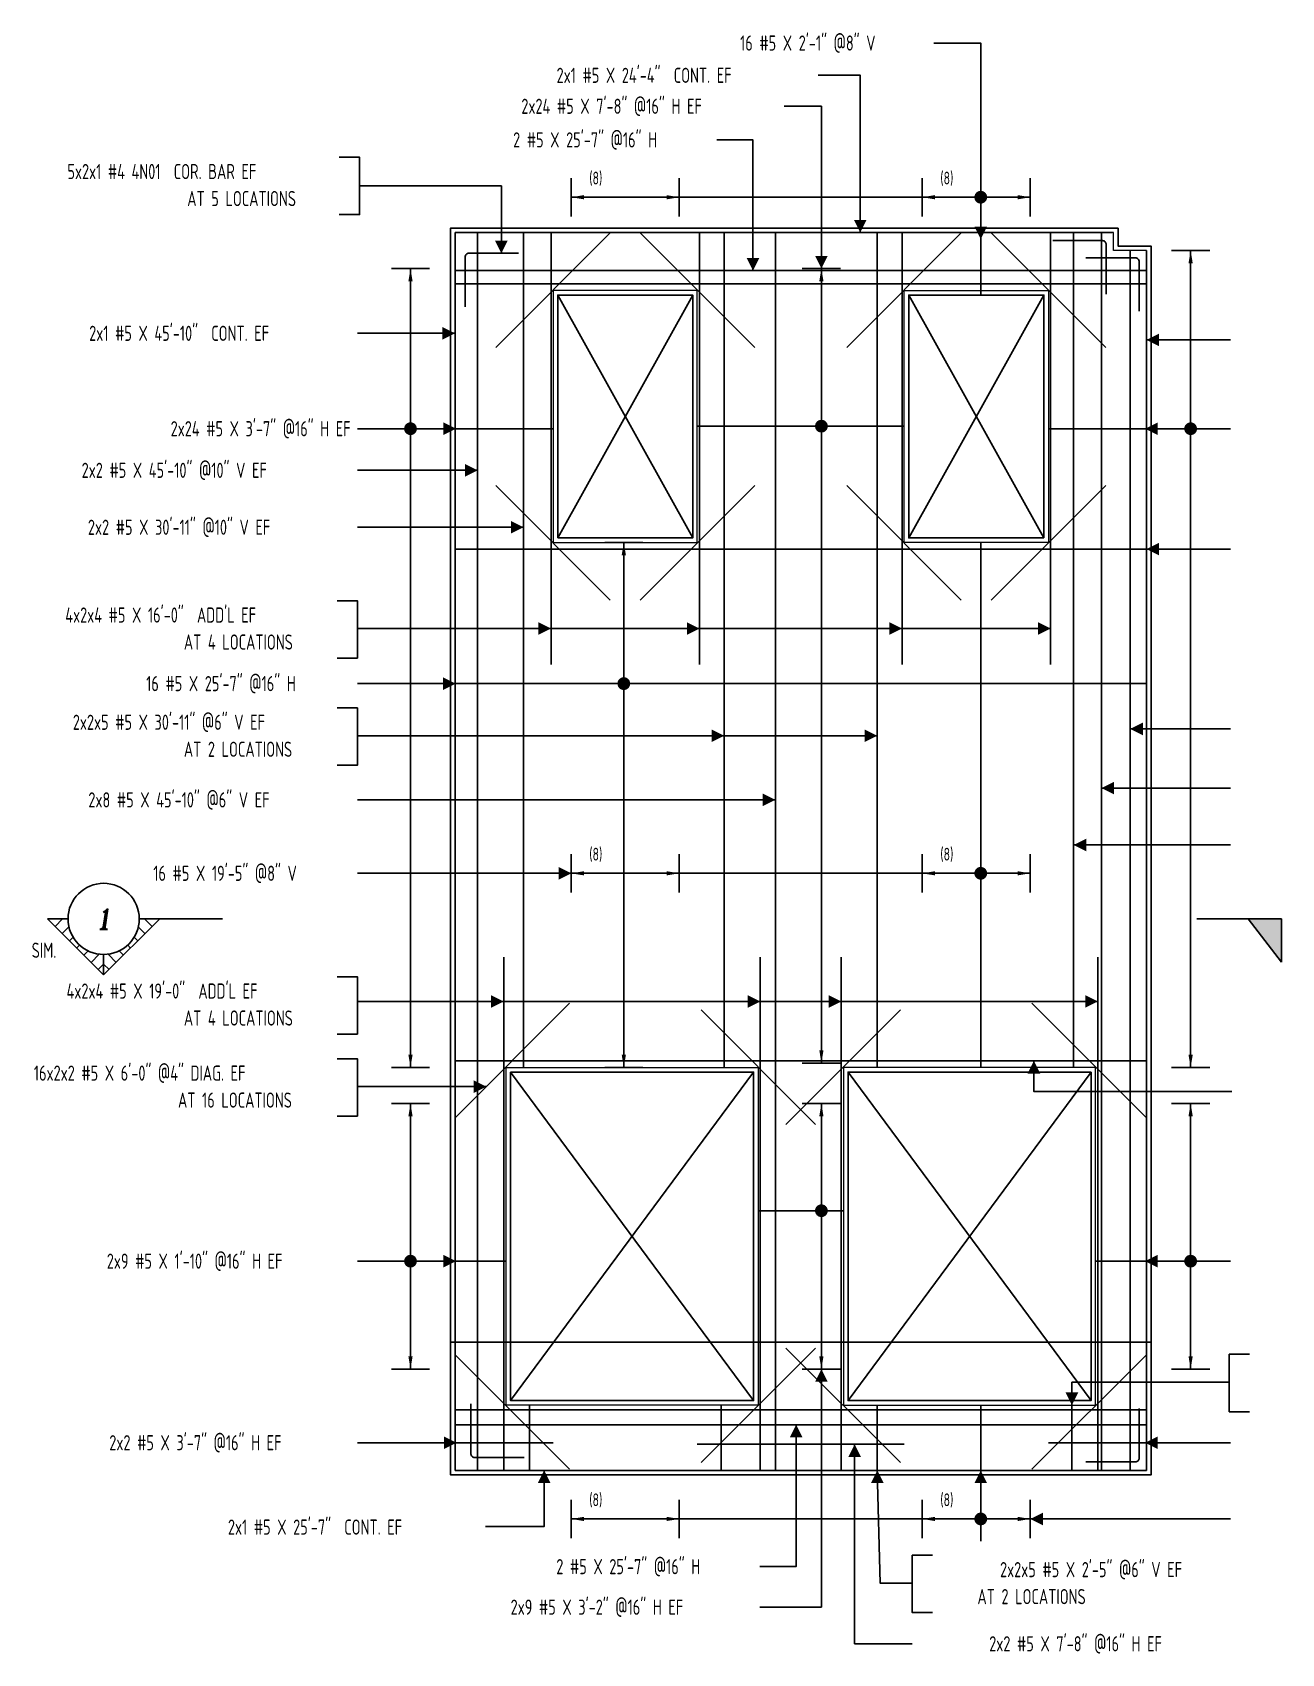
# Model space of a CAD drawing. Header units: inches. Extents: x -3675 to 38568, y -2433 to 4174.
# Drawn here: x 29365 to 29920, y 300 to 1020 of the extents above; entities that cross this region are included whole.
import ezdxf
from ezdxf.enums import TextEntityAlignment as Align

# ---------------------------------------------------------------- set-up
doc = ezdxf.new("R2010")
doc.units = ezdxf.units.IN
doc.header["$MEASUREMENT"] = 0
doc.layers.get('0').update_dxf_attribs({"linetype": 'CONTINUOUS'})
for name, color, linetype in [('0-25', 7, 'CONTINUOUS'), ('0-25TEXT', 7, 'CONTINUOUS'), ('0-35', 3, 'CONTINUOUS'), ('0-35TEXT', 3, 'CONTINUOUS'), ('3', 3, 'CONTINUOUS'), ('BAR-LBL', 2, 'CONTINUOUS'), ('Hatch', 253, 'CONTINUOUS'), ('INTERMEDIATERANGELAY', 7, 'CONTINUOUS'), ('RANGELAY', 7, 'CONTINUOUS'), ('REBARS', 4, 'CONTINUOUS')]:
    doc.layers.add(name, color=color, linetype=linetype)
doc.layers.add('COVER', color=6, linetype='CONTINUOUS', lineweight=0, plot=False)
doc.styles.add('AR', font='ARCHQUIK.shx', dxfattribs={"width": 0.8})
doc.styles.add('ROMANT', font='romant')

# ---------------------------------------------------------------- blocks, each defined once
blk = doc.blocks.new('leadrblk')
blk.add_lwpolyline([(0, 0, 0, 1, 0), (1, 0, 1, 1, 0)], format="xyseb")
blk = doc.blocks.new('SECTARO')
at = {"linetype": 'Continuous'}
blk.add_line((33.32, 16.99), (20.13, 0), dxfattribs=at)
for p, q in [((33.32, 16.99), (33.32, 0)), ((33.32, 0), (0, 0))]:
    blk.add_line(p, q)
for points in [[(33.32, 0), (33.32, 16.99), (33.32, 0), (20.13, 0)], [(33.32, 16.99), (20.13, 0), (33.32, 0), (33.32, 16.99)]]:
    blk.add_solid(points, dxfattribs=at)
blk = doc.blocks.new('*X3')
at = {"color": 0, "linetype": 'Continuous'}
for p, q in [((-1.108, 0.2784), (-1.0748, 0.3117)), ((-1.081, 0.2171), (-1.0306, 0.2675)), ((-1.0127, 0.1969), (-0.9864, 0.2233)), ((-0.9601, 0.1612), (-0.9422, 0.1791)), ((-0.9204, 0.1125), (-0.898, 0.1349)), ((-0.895, 0.0495), (-0.8538, 0.0907)), ((-0.8561, 0), (-0.8096, 0.0465)), ((-0.7677, 0), (-0.7654, 0.0023))]:
    blk.add_line(p, q, dxfattribs=at)
blk = doc.blocks.new('*X2')
at = {"color": 0, "linetype": 'Continuous'}
for p, q in [((-1.108, 0.2784), (-1.0748, 0.3117)), ((-0.9601, 0.1612), (-0.9422, 0.1791)), ((-0.8561, 0), (-0.8096, 0.0465))]:
    blk.add_line(p, q, dxfattribs=at)
blk = doc.blocks.new('SECTNU')
at = {"linetype": 'Continuous'}
blk.add_line((-24.74, 0), (-32.81, 0), dxfattribs=at)
blk.add_line((0, 0), (-24.74, 0))
at = {"layer": '3'}
for p, q in [((-68.89, 0), (-46.81, 22.07)), ((-60.81, 0), (-68.89, 0))]:
    blk.add_line(p, q, dxfattribs=at)
at = {"layer": '3', "linetype": 'Continuous'}
blk.add_line((-46.81, 14), (-46.81, 22.07), dxfattribs=at)
at = {"layer": '3'}
for points in [[(-46.81, 22.07), (-24.74, 0), (-32.81, 0, 1)], [(-32.81, 0, 0.414214), (-46.81, 14)]]:
    blk.add_lwpolyline(points, format="xyb", dxfattribs=at)
for start, end in [(90, 180), (180, 0)]:
    blk.add_arc((-46.81, 0), 14, start, end, dxfattribs=at)
at = {"linetype": 'Continuous', "xscale": -64, "yscale": 64, "zscale": 64, "rotation": 359.9999999999999}
blk.add_blockref('*X3', (-117.73, 0), dxfattribs=at)
at = {"linetype": 'Continuous', "xscale": 64, "yscale": 64, "zscale": 64}
for name in ['*X3', '*X2']:
    blk.add_blockref(name, (24.1, 0), dxfattribs=at)
at = {"linetype": 'Continuous', "style": 'ROMANT', "oblique": 9, "width": 0.9}
blk.add_attdef('NO', text='', height=8, dxfattribs=at).set_placement((-46.81, 0), align=Align.MIDDLE)
blk = doc.blocks.new('*U1625', base_point=(29552.88, 538.3))
at = {"layer": 'REBARS', "color": 0}
blk.add_lwpolyline([(29553.1, 538.08), (29604.01, 588.99)], dxfattribs=at)
blk = doc.blocks.new('*U1626', base_point=(29575.04, 381.46))
at = {"layer": 'REBARS', "color": 0}
blk.add_lwpolyline([(29574.73, 381.46), (29574.73, 609.46)], dxfattribs=at)
blk = doc.blocks.new('*U1627', base_point=(29688.41, 381.46))
at = {"layer": 'REBARS', "color": 0}
blk.add_lwpolyline([(29688.73, 381.46), (29688.73, 609.46)], dxfattribs=at)
blk = doc.blocks.new('*U1628', base_point=(29725.04, 381.46))
at = {"layer": 'REBARS', "color": 0}
blk.add_lwpolyline([(29724.73, 381.46), (29724.73, 609.46)], dxfattribs=at)
blk = doc.blocks.new('*U1629', base_point=(29838.41, 381.46))
at = {"layer": 'REBARS', "color": 0}
blk.add_lwpolyline([(29838.73, 381.46), (29838.73, 609.46)], dxfattribs=at)
blk = doc.blocks.new('*U1630', base_point=(29586.55, 381.46))
at = {"layer": 'REBARS', "color": 0}
blk.add_lwpolyline([(29586.23, 381.46), (29586.23, 410.46)], dxfattribs=at)
blk = doc.blocks.new('*U1631', base_point=(29826.91, 381.46))
at = {"layer": 'REBARS', "color": 0}
blk.add_lwpolyline([(29827.22, 381.46), (29827.22, 410.46)], dxfattribs=at)
blk = doc.blocks.new('*U1632', base_point=(29860.35, 791.12))
at = {"layer": 'REBARS', "color": 0}
blk.add_lwpolyline([(29860.35, 790.81), (29553.35, 790.8)], dxfattribs=at)
blk = doc.blocks.new('*U1633', base_point=(29860.35, 908.35))
at = {"layer": 'REBARS', "color": 0}
blk.add_lwpolyline([(29860.35, 908.66), (29553.35, 908.66)], dxfattribs=at)
blk = doc.blocks.new('*U1634', base_point=(29671.59, 410.46))
at = {"layer": 'REBARS', "color": 0}
blk.add_lwpolyline([(29671.28, 410.46), (29671.28, 381.46)], dxfattribs=at)
blk = doc.blocks.new('*U1635', base_point=(29741.03, 410.46))
at = {"layer": 'REBARS', "color": 0}
blk.add_lwpolyline([(29740.72, 410.46), (29740.72, 381.46)], dxfattribs=at)
blk = doc.blocks.new('*U1636', base_point=(29860.35, 408.64))
at = {"layer": 'REBARS', "color": 0}
blk.add_lwpolyline([(29860.35, 408.33), (29553.35, 408.33)], dxfattribs=at)
blk = doc.blocks.new('*U1637', base_point=(29860.35, 563.1))
at = {"layer": 'REBARS', "color": 0}
blk.add_lwpolyline([(29860.35, 563.41), (29553.35, 563.41)], dxfattribs=at)
blk = doc.blocks.new('*U1638', base_point=(29583.87, 560.46))
at = {"layer": 'REBARS', "color": 0}
blk.add_lwpolyline([(29583.56, 560.46), (29583.56, 931.46)], dxfattribs=at)
blk = doc.blocks.new('*U1639', base_point=(29562.79, 931.46))
at = {"layer": 'REBARS', "color": 0}
blk.add_lwpolyline([(29563.1, 931.46), (29563.1, 381.46)], dxfattribs=at)
blk = doc.blocks.new('*U1640', base_point=(29786.38, 560.46))
at = {"layer": 'REBARS', "color": 0}
blk.add_lwpolyline([(29786.69, 560.46), (29786.69, 793.46)], dxfattribs=at)
blk = doc.blocks.new('*U1641', base_point=(29553.73, 393.43))
at = {"layer": 'REBARS', "color": 0}
blk.add_lwpolyline([(29553.73, 393.75), (29596.73, 393.75)], dxfattribs=at)
blk = doc.blocks.new('*U1642', base_point=(29860.1, 401.41))
at = {"layer": 'REBARS', "color": 0}
blk.add_lwpolyline([(29860.1, 401.72), (29553.1, 401.72)], dxfattribs=at)
blk = doc.blocks.new('*U1643', base_point=(29859.73, 393.43))
at = {"layer": 'REBARS', "color": 0}
blk.add_lwpolyline([(29859.73, 393.75), (29816.73, 393.75)], dxfattribs=at)
blk = doc.blocks.new('*U1644', base_point=(29752.73, 392.77))
at = {"layer": 'REBARS', "color": 0}
blk.add_lwpolyline([(29752.73, 393.08), (29660.73, 393.08)], dxfattribs=at)
blk = doc.blocks.new('rendmark')
at = {"color": 4}
blk.add_line((0, -3), (0, 3), dxfattribs=at)
blk = doc.blocks.new('rarrow')
at = {"color": 7}
blk.add_solid([(2, -0.33), (2, 0.33), (0, 0)], dxfattribs=at)
blk = doc.blocks.new('*U1833', base_point=(29808.73, 646.75))
at = {"layer": 'INTERMEDIATERANGELAY'}
blk.add_line((29760.72, 646.75), (29652.73, 646.75), dxfattribs=at)
at = {"layer": 'RANGELAY'}
for p, q in [((29652.73, 646.75), (29604.73, 646.75)), ((29808.73, 646.75), (29760.72, 646.75))]:
    blk.add_line(p, q, dxfattribs=at)
at = {"layer": 'RANGELAY', "xscale": 2.834645669291339, "yscale": 2.834645669291339}
for name, p, rotation in [('rendmark', (29604.73, 646.75), 359.999996929531), ('rendmark', (29652.73, 646.75), 180), ('rendmark', (29760.72, 646.75), 359.999996929531), ('rendmark', (29808.73, 646.75), 180), ('rarrow', (29604.73, 646.75), 359.999996929531), ('rarrow', (29652.73, 646.75), 180), ('rarrow', (29760.72, 646.75), 359.999996929531), ('rarrow', (29808.73, 646.75), 180)]:
    blk.add_blockref(name, p, dxfattribs=dict(at, rotation=rotation))
blk = doc.blocks.new('VPMA69B11')
at = {"const_width": 1}
blk.add_lwpolyline([(-0.5, 0, 1), (0.5, 0, 1)], format="xyb", close=True, dxfattribs=at)
blk = doc.blocks.new('*U1832', base_point=(29808.73, 359.87))
at = {"layer": 'INTERMEDIATERANGELAY'}
blk.add_line((29760.72, 359.87), (29652.73, 359.87), dxfattribs=at)
at = {"layer": 'RANGELAY'}
for p, q in [((29652.73, 359.87), (29604.73, 359.87)), ((29808.73, 359.87), (29760.72, 359.87))]:
    blk.add_line(p, q, dxfattribs=at)
at = {"layer": 'RANGELAY', "xscale": 2.834645669291339, "yscale": 2.834645669291339}
for name, p, rotation in [('rendmark', (29604.73, 359.87), 359.999996929531), ('rendmark', (29652.73, 359.87), 180), ('rendmark', (29760.72, 359.87), 359.999996929531), ('rendmark', (29808.73, 359.87), 180), ('rarrow', (29604.73, 359.87), 359.999996929531), ('rarrow', (29652.73, 359.87), 180), ('rarrow', (29760.72, 359.87), 359.999996929531), ('rarrow', (29808.73, 359.87), 180)]:
    blk.add_blockref(name, p, dxfattribs=dict(at, rotation=rotation))
blk = doc.blocks.new('VPMA69B71')
at = {"const_width": 1}
blk.add_lwpolyline([(-0.5, 0, 1), (0.5, 0, 1)], format="xyb", close=True, dxfattribs=at)
blk = doc.blocks.new('*U1831', base_point=(29808.73, 947.16))
at = {"layer": 'INTERMEDIATERANGELAY'}
blk.add_line((29760.72, 947.16), (29652.73, 947.16), dxfattribs=at)
at = {"layer": 'RANGELAY'}
for p, q in [((29652.73, 947.16), (29604.73, 947.16)), ((29808.73, 947.16), (29760.72, 947.16))]:
    blk.add_line(p, q, dxfattribs=at)
at = {"layer": 'RANGELAY', "xscale": 2.834645669291339, "yscale": 2.834645669291339}
for name, p, rotation in [('rendmark', (29604.73, 947.16), 359.999996929531), ('rendmark', (29652.73, 947.16), 180), ('rendmark', (29760.72, 947.16), 359.999996929531), ('rendmark', (29808.73, 947.16), 180), ('rarrow', (29604.73, 947.16), 359.999996929531), ('rarrow', (29652.73, 947.16), 180), ('rarrow', (29760.72, 947.16), 359.999996929531), ('rarrow', (29808.73, 947.16), 180)]:
    blk.add_blockref(name, p, dxfattribs=dict(at, rotation=rotation))
blk = doc.blocks.new('VPMA69BD1')
at = {"const_width": 1}
blk.add_lwpolyline([(-0.5, 0, 1), (0.5, 0, 1)], format="xyb", close=True, dxfattribs=at)
blk = doc.blocks.new('*U1645', base_point=(29596.04, 739.46))
at = {"layer": 'REBARS', "color": 0}
blk.add_lwpolyline([(29595.73, 739.46), (29595.73, 931.46)], dxfattribs=at)
blk = doc.blocks.new('*U1646', base_point=(29661.42, 739.46))
at = {"layer": 'REBARS', "color": 0}
blk.add_lwpolyline([(29661.73, 739.46), (29661.73, 931.46)], dxfattribs=at)
blk = doc.blocks.new('*U1647', base_point=(29752.03, 739.46))
at = {"layer": 'REBARS', "color": 0}
blk.add_lwpolyline([(29751.72, 739.46), (29751.72, 931.46)], dxfattribs=at)
blk = doc.blocks.new('*U1648', base_point=(29817.41, 739.46))
at = {"layer": 'REBARS', "color": 0}
blk.add_lwpolyline([(29817.73, 739.46), (29817.73, 931.46)], dxfattribs=at)
blk = doc.blocks.new('*U1649', base_point=(29713.52, 435.58))
at = {"layer": 'REBARS', "color": 0}
blk.add_lwpolyline([(29713.3, 435.8), (29662.39, 384.89)], dxfattribs=at)
blk = doc.blocks.new('*U1650', base_point=(29713.52, 535.35))
at = {"layer": 'REBARS', "color": 0}
blk.add_lwpolyline([(29713.3, 535.13), (29662.39, 586.04)], dxfattribs=at)
blk = doc.blocks.new('*U1651', base_point=(29860.57, 432.62))
at = {"layer": 'REBARS', "color": 0}
blk.add_lwpolyline([(29860.35, 432.85), (29809.44, 381.93)], dxfattribs=at)
blk = doc.blocks.new('*U1652', base_point=(29699.93, 435.58))
at = {"layer": 'REBARS', "color": 0}
blk.add_lwpolyline([(29700.15, 435.8), (29751.06, 384.89)], dxfattribs=at)
blk = doc.blocks.new('*U1653', base_point=(29860.57, 538.3))
at = {"layer": 'REBARS', "color": 0}
blk.add_lwpolyline([(29860.35, 538.08), (29809.44, 588.99)], dxfattribs=at)
blk = doc.blocks.new('*U1654', base_point=(29699.93, 535.35))
at = {"layer": 'REBARS', "color": 0}
blk.add_lwpolyline([(29700.15, 535.13), (29751.06, 586.04)], dxfattribs=at)
blk = doc.blocks.new('*U1655', base_point=(29686.53, 818.87))
at = {"layer": 'REBARS', "color": 0}
blk.add_lwpolyline([(29686.31, 819.09), (29635.4, 768.18)], dxfattribs=at)
blk = doc.blocks.new('*U1656', base_point=(29570.93, 818.87))
at = {"layer": 'REBARS', "color": 0}
blk.add_lwpolyline([(29571.15, 819.09), (29622.06, 768.18)], dxfattribs=at)
blk = doc.blocks.new('*U1657', base_point=(29686.53, 880.6))
at = {"layer": 'REBARS', "color": 0}
blk.add_lwpolyline([(29686.31, 880.38), (29635.4, 931.29)], dxfattribs=at)
blk = doc.blocks.new('*U1658', base_point=(29570.93, 880.6))
at = {"layer": 'REBARS', "color": 0}
blk.add_lwpolyline([(29571.15, 880.38), (29622.06, 931.29)], dxfattribs=at)
blk = doc.blocks.new('*U1659', base_point=(29842.52, 818.87))
at = {"layer": 'REBARS', "color": 0}
blk.add_lwpolyline([(29842.3, 819.09), (29791.39, 768.18)], dxfattribs=at)
blk = doc.blocks.new('*U1660', base_point=(29726.92, 818.87))
at = {"layer": 'REBARS', "color": 0}
blk.add_lwpolyline([(29727.14, 819.09), (29778.05, 768.18)], dxfattribs=at)
blk = doc.blocks.new('*U1661', base_point=(29842.52, 880.6))
at = {"layer": 'REBARS', "color": 0}
blk.add_lwpolyline([(29842.3, 880.38), (29791.39, 931.29)], dxfattribs=at)
blk = doc.blocks.new('*U1662', base_point=(29726.92, 880.6))
at = {"layer": 'REBARS', "color": 0}
blk.add_lwpolyline([(29727.14, 880.38), (29778.05, 931.29)], dxfattribs=at)
blk = doc.blocks.new('*U1663', base_point=(29857.35, 384.96))
at = {"layer": 'REBARS', "color": 0}
blk.add_lwpolyline([(29857.1, 408.96), (29857.1, 386.96, -0.414214), (29855.35, 385.21), (29833.35, 385.21)], format="xyb", dxfattribs=at)
blk = doc.blocks.new('*U1664', base_point=(29559.83, 386.96))
at = {"layer": 'REBARS', "color": 0}
blk.add_lwpolyline([(29560.08, 410.96), (29560.08, 388.96, 0.414214), (29561.83, 387.21), (29583.83, 387.21)], format="xyb", dxfattribs=at)
blk = doc.blocks.new('*U1665', base_point=(29552.79, 381.46))
at = {"layer": 'REBARS', "color": 0}
blk.add_lwpolyline([(29553.1, 381.46), (29553.1, 931.46)], dxfattribs=at)
blk = doc.blocks.new('*U1666', base_point=(29860.04, 381.46))
at = {"layer": 'REBARS', "color": 0}
blk.add_lwpolyline([(29860.35, 381.46), (29860.35, 923.46)], dxfattribs=at)
blk = doc.blocks.new('*U1667', base_point=(29786.38, 903.51))
at = {"layer": 'REBARS', "color": 0}
blk.add_lwpolyline([(29786.69, 903.51), (29786.69, 928.51)], dxfattribs=at)
blk = doc.blocks.new('*U1668', base_point=(29857.35, 920.46))
at = {"layer": 'REBARS', "color": 0}
blk.add_lwpolyline([(29857.1, 896.46), (29857.1, 918.46, 0.414214), (29855.35, 920.21), (29833.35, 920.21)], format="xyb", dxfattribs=at)
blk = doc.blocks.new('*U1669', base_point=(29860.35, 730.73))
at = {"layer": 'REBARS', "color": 0}
blk.add_lwpolyline([(29860.35, 731.04), (29553.35, 731.04)], dxfattribs=at)
blk = doc.blocks.new('*U1830', base_point=(29628.08, 793.75))
at = {"layer": 'RANGELAY'}
blk.add_line((29628.08, 793.75), (29628.08, 560.46), dxfattribs=at)
at = {"layer": 'RANGELAY', "xscale": 2.834645669291339, "yscale": 2.834645669291339}
for name, p, rotation in [('rendmark', (29628.08, 793.75), 269.9999999999999), ('rarrow', (29628.08, 793.75), 269.9999999999999), ('rarrow', (29628.08, 560.46), 89.999996929531), ('rendmark', (29628.08, 560.46), 89.999996929531)]:
    blk.add_blockref(name, p, dxfattribs=dict(at, rotation=rotation))
blk = doc.blocks.new('VPMA69DB1')
at = {"const_width": 1}
blk.add_lwpolyline([(-0.5, 0, 1), (0.5, 0, 1)], format="xyb", close=True, dxfattribs=at)
blk = doc.blocks.new('*U1670', base_point=(29845.1, 931.15))
at = {"layer": 'REBARS', "color": 0}
blk.add_lwpolyline([(29845.1, 931.46), (29553.1, 931.46)], dxfattribs=at)
blk = doc.blocks.new('*U1671', base_point=(29860.66, 923.46))
at = {"layer": 'REBARS', "color": 0}
blk.add_lwpolyline([(29860.35, 923.46), (29860.35, 381.46)], dxfattribs=at)
blk = doc.blocks.new('*U1672', base_point=(29842.73, 928.11))
at = {"layer": 'REBARS', "color": 0}
blk.add_lwpolyline([(29842.48, 904.11), (29842.48, 926.11, 0.414214), (29840.73, 927.86), (29818.73, 927.86)], format="xyb", dxfattribs=at)
blk = doc.blocks.new('*U1673', base_point=(29853.47, 923.46))
at = {"layer": 'REBARS', "color": 0}
blk.add_lwpolyline([(29853.15, 923.46), (29853.15, 381.46)], dxfattribs=at)
blk = doc.blocks.new('*U1674', base_point=(29557.31, 922.53))
at = {"layer": 'REBARS', "color": 0}
blk.add_lwpolyline([(29557.56, 898.53), (29557.56, 920.53, -0.414214), (29559.31, 922.28), (29581.31, 922.28)], format="xyb", dxfattribs=at)
blk = doc.blocks.new('*U1675', base_point=(29786.38, 381.46))
at = {"layer": 'REBARS', "color": 0}
blk.add_lwpolyline([(29786.69, 381.46), (29786.69, 410.46)], dxfattribs=at)
blk = doc.blocks.new('*U1676', base_point=(29860.1, 914.24))
at = {"layer": 'REBARS', "color": 0}
blk.add_lwpolyline([(29860.1, 914.55), (29553.1, 914.55)], dxfattribs=at)
blk = doc.blocks.new('*U1829', base_point=(29533.29, 544.46))
at = {"layer": 'RANGELAY'}
blk.add_line((29533.29, 544.46), (29533.29, 426.46), dxfattribs=at)
at = {"layer": 'RANGELAY', "xscale": 2.834645669291339, "yscale": 2.834645669291339}
for name, p, rotation in [('rendmark', (29533.29, 544.46), 269.9999999999999), ('rarrow', (29533.29, 544.46), 269.9999999999999), ('rendmark', (29533.29, 426.46), 89.999996929531), ('rarrow', (29533.29, 426.46), 89.999996929531)]:
    blk.add_blockref(name, p, dxfattribs=dict(at, rotation=rotation))
blk = doc.blocks.new('VPMA69F01')
at = {"const_width": 1}
blk.add_lwpolyline([(-0.5, 0, 1), (0.5, 0, 1)], format="xyb", close=True, dxfattribs=at)
blk = doc.blocks.new('*U1677', base_point=(29553.52, 474.1))
at = {"layer": 'REBARS', "color": 0}
blk.add_lwpolyline([(29553.52, 474.41), (29575.52, 474.41)], dxfattribs=at)
blk = doc.blocks.new('*U1828', base_point=(29533.29, 915.46))
at = {"layer": 'RANGELAY'}
blk.add_line((29533.29, 915.46), (29533.29, 560.46), dxfattribs=at)
at = {"layer": 'RANGELAY', "xscale": 2.834645669291339, "yscale": 2.834645669291339}
for name, p, rotation in [('rendmark', (29533.29, 915.46), 269.9999999999999), ('rarrow', (29533.29, 915.46), 269.9999999999999), ('rarrow', (29533.29, 560.46), 89.999996929531), ('rendmark', (29533.29, 560.46), 89.999996929531)]:
    blk.add_blockref(name, p, dxfattribs=dict(at, rotation=rotation))
blk = doc.blocks.new('VPMA69F41')
at = {"const_width": 1}
blk.add_lwpolyline([(-0.5, 0, 1), (0.5, 0, 1)], format="xyb", close=True, dxfattribs=at)
blk = doc.blocks.new('*U1678', base_point=(29553.52, 843.99))
at = {"layer": 'REBARS', "color": 0}
blk.add_lwpolyline([(29553.52, 844.3), (29596.52, 844.3)], dxfattribs=at)
blk = doc.blocks.new('*U1827', base_point=(29879.96, 544.46))
at = {"layer": 'RANGELAY'}
blk.add_line((29879.96, 544.46), (29879.96, 426.46), dxfattribs=at)
at = {"layer": 'RANGELAY', "xscale": 2.834645669291339, "yscale": 2.834645669291339}
for name, p, rotation in [('rendmark', (29879.96, 544.46), 269.9999999999999), ('rarrow', (29879.96, 544.46), 269.9999999999999), ('rendmark', (29879.96, 426.46), 89.999996929531), ('rarrow', (29879.96, 426.46), 89.999996929531)]:
    blk.add_blockref(name, p, dxfattribs=dict(at, rotation=rotation))
blk = doc.blocks.new('VPMA69F91')
at = {"const_width": 1}
blk.add_lwpolyline([(-0.5, 0, 1), (0.5, 0, 1)], format="xyb", close=True, dxfattribs=at)
blk = doc.blocks.new('*U1679', base_point=(29859.73, 474.1))
at = {"layer": 'REBARS', "color": 0}
blk.add_lwpolyline([(29859.73, 474.41), (29837.73, 474.41)], dxfattribs=at)
blk = doc.blocks.new('*U1826', base_point=(29879.96, 923.46))
at = {"layer": 'RANGELAY'}
blk.add_line((29879.96, 923.46), (29879.96, 560.46), dxfattribs=at)
at = {"layer": 'RANGELAY', "xscale": 2.834645669291339, "yscale": 2.834645669291339}
for name, p, rotation in [('rendmark', (29879.96, 923.46), 269.9999999999999), ('rarrow', (29879.96, 923.46), 269.9999999999999), ('rarrow', (29879.96, 560.46), 89.999996929531), ('rendmark', (29879.96, 560.46), 89.999996929531)]:
    blk.add_blockref(name, p, dxfattribs=dict(at, rotation=rotation))
blk = doc.blocks.new('VPMA69FD1')
at = {"const_width": 1}
blk.add_lwpolyline([(-0.5, 0, 1), (0.5, 0, 1)], format="xyb", close=True, dxfattribs=at)
blk = doc.blocks.new('*U1680', base_point=(29859.73, 843.99))
at = {"layer": 'REBARS', "color": 0}
blk.add_lwpolyline([(29859.73, 844.3), (29816.73, 844.3)], dxfattribs=at)
blk = doc.blocks.new('*U1681', base_point=(29827.63, 560.46))
at = {"layer": 'REBARS', "color": 0}
blk.add_lwpolyline([(29827.94, 560.46), (29827.94, 931.46)], dxfattribs=at)
blk = doc.blocks.new('*U1682', base_point=(29840.66, 931.46))
at = {"layer": 'REBARS', "color": 0}
blk.add_lwpolyline([(29840.35, 931.46), (29840.35, 381.46)], dxfattribs=at)
blk = doc.blocks.new('*U1825', base_point=(29715.88, 915.46))
at = {"layer": 'RANGELAY'}
blk.add_line((29715.88, 915.46), (29715.88, 562.46), dxfattribs=at)
at = {"layer": 'RANGELAY', "xscale": 2.834645669291339, "yscale": 2.834645669291339}
for name, p, rotation in [('rendmark', (29715.88, 915.46), 269.9999999999999), ('rarrow', (29715.88, 915.46), 269.9999999999999), ('rendmark', (29715.88, 562.46), 89.999996929531), ('rarrow', (29715.88, 562.46), 89.999996929531)]:
    blk.add_blockref(name, p, dxfattribs=dict(at, rotation=rotation))
blk = doc.blocks.new('VPMA6A071')
at = {"const_width": 1}
blk.add_lwpolyline([(-0.5, 0, 1), (0.5, 0, 1)], format="xyb", close=True, dxfattribs=at)
blk = doc.blocks.new('*U1683', base_point=(29752.73, 845.12))
at = {"layer": 'REBARS', "color": 0}
blk.add_lwpolyline([(29752.73, 845.43), (29660.73, 845.43)], dxfattribs=at)
blk = doc.blocks.new('*U1824', base_point=(29715.88, 544.46))
at = {"layer": 'RANGELAY'}
blk.add_line((29715.88, 544.46), (29715.88, 426.46), dxfattribs=at)
at = {"layer": 'RANGELAY', "xscale": 2.834645669291339, "yscale": 2.834645669291339}
for name, p, rotation in [('rendmark', (29715.88, 544.46), 269.9999999999999), ('rarrow', (29715.88, 544.46), 269.9999999999999), ('rendmark', (29715.88, 426.46), 89.999996929531), ('rarrow', (29715.88, 426.46), 89.999996929531)]:
    blk.add_blockref(name, p, dxfattribs=dict(at, rotation=rotation))
blk = doc.blocks.new('VPMA6A0C1')
at = {"const_width": 1}
blk.add_lwpolyline([(-0.5, 0, 1), (0.5, 0, 1)], format="xyb", close=True, dxfattribs=at)
blk = doc.blocks.new('*U1684', base_point=(29725.73, 496.51))
at = {"layer": 'REBARS', "color": 0}
blk.add_lwpolyline([(29725.73, 496.82), (29687.73, 496.82)], dxfattribs=at)
blk = doc.blocks.new('*U1685', base_point=(29860.1, 381.78))
at = {"layer": 'REBARS', "color": 0}
blk.add_lwpolyline([(29860.1, 381.46), (29553.1, 381.46)], dxfattribs=at)
blk = doc.blocks.new('*U1686', base_point=(29695.73, 931.46))
at = {"layer": 'REBARS', "color": 0}
blk.add_lwpolyline([(29695.42, 931.46), (29695.42, 381.46)], dxfattribs=at)
blk = doc.blocks.new('*U1687', base_point=(29673.04, 931.46))
at = {"layer": 'REBARS', "color": 0}
blk.add_lwpolyline([(29672.73, 931.46), (29672.73, 560.46)], dxfattribs=at)
blk = doc.blocks.new('*U1688', base_point=(29741.03, 931.46))
at = {"layer": 'REBARS', "color": 0}
blk.add_lwpolyline([(29740.72, 931.46), (29740.72, 560.46)], dxfattribs=at)
blk = doc.blocks.new('*U1689', base_point=(29552.88, 432.62))
at = {"layer": 'REBARS', "color": 0}
blk.add_lwpolyline([(29553.1, 432.84), (29604.01, 381.93)], dxfattribs=at)

msp = doc.modelspace()

# ---------------------------------------------------------------- linework, layer by layer
at = {"layer": '0-25'}
for p, q in [((29598.72555, 903.71257), (29658.73252, 795.75274)), ((29598.72555, 795.75274), (29658.73252, 903.71257)), ((29814.72555, 903.71257), (29754.71858, 795.75274)), ((29814.72555, 795.75274), (29754.71858, 903.71257)), ((29577.72555, 412.46257), (29685.72555, 558.46302)), ((29685.72555, 412.46257), (29577.72555, 558.46302)), ((29835.72555, 412.46257), (29727.72555, 558.46302)), ((29727.72555, 412.46257), (29835.72555, 558.46302))]:
    msp.add_line(p, q, dxfattribs=at)
at = {"layer": '0-25TEXT'}
for points in [[(29786.69346, 925.48923), (29786.69346, 1015.66459), (29765.7832, 1015.66459)], [(29733.14164, 931.46257), (29733.14164, 1001.32813), (29714.41171, 1001.32813)], [(29715.88235, 915.46257), (29715.88235, 987.57485), (29699.30017, 987.57485)], [(29685.46491, 914.55231), (29685.46491, 972.65014), (29669.38954, 972.65014)], [(29501.62527, 964.94475), (29510.62432, 964.94475), (29510.62432, 939.44743), (29501.62527, 939.44743)], [(29573.66351, 922.27615), (29573.66351, 952.19609), (29510.62432, 952.19609)], [(29553.10055, 886.69261), (29509.67941, 886.69261)], [(29860.35058, 883.7889), (29897.60607, 883.7889)], [(29553.52415, 844.30183), (29509.68074, 844.30183)], [(29859.72555, 844.30183), (29897.60607, 844.30183)], [(29563.10056, 825.82404), (29509.67941, 825.82404)], [(29583.56147, 800.51979), (29509.67941, 800.51979)], [(29860.35057, 790.80502), (29897.60607, 790.80502)], [(29500.68035, 767.88575), (29509.67941, 767.88575), (29509.67941, 742.38843), (29500.68035, 742.38843)], [(29817.72561, 755.51205), (29509.67941, 755.51205)], [(29553.37547, 731.04234), (29509.67941, 731.04234)], [(29500.68035, 720.25167), (29509.67941, 720.25167), (29509.67941, 694.75435), (29500.68035, 694.75435)], [(29740.71858, 707.87798), (29509.67941, 707.87797)], [(29853.15381, 710.90635), (29897.60607, 710.90635)], [(29840.35055, 684.64276), (29897.60607, 684.64276)], [(29695.42229, 679.37901), (29509.67941, 679.37901)], [(29827.9434, 659.33851), (29897.60607, 659.33851)], [(29604.72555, 646.75085), (29509.67941, 646.75085)], [(29500.68035, 600.81213), (29509.67941, 600.81213), (29509.67941, 575.3148), (29500.68035, 575.3148)], [(29838.72554, 589.80459), (29509.67941, 589.80459)], [(29500.68035, 564.35132), (29509.67941, 564.35132), (29509.67941, 538.854), (29500.68035, 538.854)], [(29810.31262, 563.41075), (29810.31262, 549.77472), (29898.2357, 549.77472)], [(29566.99752, 551.97762), (29509.67941, 551.97762)], [(29553.52415, 474.40967), (29509.68074, 474.40967)], [(29859.72555, 474.40967), (29897.60607, 474.40967)], [(29906.10433, 433.02146), (29897.10527, 433.02146), (29897.10527, 407.52414), (29906.10433, 407.52414)], [(29715.88235, 426.46261), (29715.88235, 320.67754), (29688.58425, 320.67754)], [(29827.21792, 410.46261), (29827.21792, 420.6478), (29897.10527, 420.64776)], [(29704.65962, 401.71931), (29704.65962, 338.67844), (29688.58425, 338.67844)], [(29553.72555, 393.74508), (29509.68074, 393.74508)], [(29730.65756, 393.08447), (29730.65756, 304.40818), (29756.229, 304.40818)], [(29859.72555, 393.74508), (29897.60607, 393.74508)], [(29592.68375, 381.46257), (29592.68375, 356.48401), (29566.68287, 356.48401)], [(29740.71858, 381.46249), (29741.94952, 331.36585), (29756.229, 331.36585)], [(29786.69348, 381.46261), (29786.69348, 350.03198)], [(29808.72555, 359.87457), (29897.60607, 359.87457)], [(29765.22806, 343.73955), (29756.229, 343.73955), (29756.229, 318.24223), (29765.22806, 318.24223)]]:
    msp.add_lwpolyline(points, dxfattribs=at)
at = {"layer": '0-35'}
for points in [[(29847.72555, 933.46257), (29551.10055, 933.46257), (29551.10055, 379.46257), (29862.35055, 379.46257), (29862.35055, 925.46257), (29847.72555, 925.46257)], [(29598.72555, 795.75274), (29658.73252, 795.75274), (29658.73252, 903.71257), (29598.72555, 903.71257)], [(29814.72555, 795.75274), (29754.71858, 795.75274), (29754.71858, 903.71257), (29814.72555, 903.71257)], [(29577.72555, 558.46302), (29685.72555, 558.46302), (29685.72555, 412.46257), (29577.72555, 412.46257)], [(29835.72555, 558.46302), (29727.72555, 558.46302), (29727.72555, 412.46257), (29835.72555, 412.46257)]]:
    msp.add_lwpolyline(points, close=True, dxfattribs=at)
at = {"layer": 'COVER'}
for points in [[(29845.72555, 931.46257), (29553.10055, 931.46257), (29553.10055, 381.46257), (29860.35055, 381.46257), (29860.35055, 923.46257), (29845.72555, 923.46257)], [(29596.72555, 793.75274), (29660.73252, 793.75274), (29660.73252, 905.71257), (29596.72555, 905.71257)], [(29816.72555, 793.75274), (29752.71858, 793.75274), (29752.71858, 905.71257), (29816.72555, 905.71257)], [(29575.72555, 560.46302), (29687.72555, 560.46302), (29687.72555, 410.46257), (29575.72555, 410.46257)], [(29837.72555, 560.46302), (29725.72555, 560.46302), (29725.72555, 410.46257), (29837.72555, 410.46257)]]:
    msp.add_lwpolyline(points, close=True, dxfattribs=at)
at = {"layer": 'Hatch'}
msp.add_line((29551.10055, 438.46257), (29862.35055, 438.46257), dxfattribs=at)

# ---------------------------------------------------------------- block references
ref = msp.add_blockref('SECTNU', (29449.77952, 626.49813), dxfattribs=dict(xscale=-1.129181470141702, yscale=1.129181470141702, zscale=1.129181470141702, rotation=180))
ref.add_attrib('NO', '1', dxfattribs={"linetype": 'Continuous', "height": 9.03345, "style": 'ROMANT', "oblique": 9, "width": 0.9}).set_placement((29396.91949, 626.49812), align=Align.MIDDLE)
at = {"xscale": -1.129181470141702, "yscale": 1.129181470141702, "zscale": 1.129181470141702, "rotation": 180}
msp.add_blockref('SECTARO', (29882.74903, 626.49813), dxfattribs=at)
at = {"layer": '0-25TEXT'}
for name, p, xscale, yscale in [('VPMA69BD1', (29786.69346, 947.15871), 2.834645669291338, 2.834645669291338), ('leadrblk', (29553.10055, 886.69261), -5.623937007874017, 2.250708661417324), ('leadrblk', (29860.35058, 883.7889), 5.623937007874017, 2.250708661417324), ('leadrblk', (29553.52415, 844.30183), -5.623937007874017, 2.250708661417324), ('leadrblk', (29859.72555, 844.30183), 5.623937007874017, 2.250708661417324), ('leadrblk', (29563.10056, 825.82404), -5.623937007874017, 2.250708661417324), ('leadrblk', (29583.56147, 800.51978), -5.623937007874017, 2.250708661417324), ('leadrblk', (29860.35057, 790.80502), 5.623937007874017, 2.250708661417324), ('leadrblk', (29595.72549, 755.51213), -5.623937007874017, 2.250708661417324), ('leadrblk', (29661.73258, 755.512), -5.623937007874017, 2.250708661417324), ('leadrblk', (29751.71852, 755.51208), -5.623937007874017, 2.250708661417324), ('leadrblk', (29817.72561, 755.51205), -5.623937007874017, 2.250708661417324), ('leadrblk', (29553.37547, 731.04234), -5.623937007874017, 2.250708661417324), ('leadrblk', (29853.15381, 710.90635), 5.623937007874017, 2.250708661417324), ('leadrblk', (29672.7263, 707.87799), -5.623937007874017, 2.250708661417324), ('leadrblk', (29740.71858, 707.87798), -5.623937007874017, 2.250708661417324), ('leadrblk', (29840.35055, 684.64276), 5.623937007874017, 2.250708661417324), ('leadrblk', (29695.42229, 679.37901), -5.623937007874017, 2.250708661417324), ('leadrblk', (29827.9434, 659.33851), 5.623937007874017, 2.250708661417324), ('leadrblk', (29604.72555, 646.75085), -5.623937007874017, 2.250708661417324), ('VPMA69B11', (29786.69346, 646.75085), 2.834645669291338, 2.834645669291338), ('leadrblk', (29574.72556, 589.80468), -5.623937007874017, 2.250708661417324), ('leadrblk', (29688.72554, 589.80454), -5.623937007874017, 2.250708661417324), ('leadrblk', (29724.72556, 589.80463), -5.623937007874017, 2.250708661417324), ('leadrblk', (29838.72554, 589.80459), -5.623937007874017, 2.250708661417324), ('leadrblk', (29566.99752, 551.97762), -5.623937007874017, 2.250708661417324), ('leadrblk', (29553.52415, 474.40967), -5.623937007874017, 2.250708661417324), ('leadrblk', (29859.72555, 474.40967), 5.623937007874017, 2.250708661417324), ('leadrblk', (29553.72555, 393.74508), -5.623937007874017, 2.250708661417324), ('leadrblk', (29859.72555, 393.74508), 5.623937007874017, 2.250708661417324), ('VPMA69B71', (29786.69346, 359.87457), 2.834645669291338, 2.834645669291338)]:
    msp.add_blockref(name, p, dxfattribs=dict(at, xscale=xscale, yscale=yscale))
for name, p, xscale, yscale, rotation in [('leadrblk', (29733.14164, 931.46257), -5.623937007874017, 2.250708661417324, 269.9999984647655), ('leadrblk', (29786.69346, 928.46215), -5.623937007874017, 2.250708661417324, 269.9999984647655), ('leadrblk', (29573.66351, 922.27615), -5.623937007874017, 2.250708661417324, 269.9999984647655), ('leadrblk', (29685.46491, 914.55231), -5.623937007874017, 2.250708661417324, 269.9999984647655), ('leadrblk', (29715.88235, 915.46257), -5.623937007874017, 2.250708661417324, 269.9999984647655), ('VPMA69F41', (29533.28831, 844.30183), 2.834645669291338, 2.834645669291338, 269.9999999999999), ('VPMA6A071', (29715.88235, 845.43269), 2.834645669291338, 2.834645669291338, 90.00000000000007), ('VPMA69FD1', (29879.96139, 844.30183), 2.834645669291338, 2.834645669291338, 90.00000000000007), ('VPMA69DB1', (29628.07812, 731.04235), 2.834645669291338, 2.834645669291338, 90.00000000000007), ('leadrblk', (29810.31262, 563.41075), -5.623937007874017, 2.250708661417324, 89.9999953942965), ('VPMA6A0C1', (29715.88235, 496.81983), 2.834645669291338, 2.834645669291338, 90.00000000000007), ('VPMA69F01', (29533.28831, 474.40967), 2.834645669291338, 2.834645669291338, 269.9999999999999), ('VPMA69F91', (29879.96139, 474.40967), 2.834645669291338, 2.834645669291338, 90.00000000000007), ('leadrblk', (29715.88235, 426.46261), 5.623937007874017, 2.250708661417324, 270.0000015352345), ('leadrblk', (29827.21792, 410.46261), -5.623937007874017, 2.250708661417324, 269.9999984647655), ('leadrblk', (29704.65962, 401.71931), -5.623937007874017, 2.250708661417324, 89.9999953942965), ('leadrblk', (29730.65756, 393.08447), -5.623937007874017, 2.250708661417324, 89.9999953942965), ('leadrblk', (29592.68375, 381.46257), 5.623937007874017, 2.250708661417324, 270.0000015352345), ('leadrblk', (29740.71858, 381.46249), 5.623937007874017, 2.250708661417324, 270.0000015352345), ('leadrblk', (29786.69348, 381.46261), 5.623937007874017, 2.250708661417324, 270.0000015352345), ('leadrblk', (29808.72555, 359.87457), -5.623937007874017, 2.250708661417324, 179.999996929531)]:
    msp.add_blockref(name, p, dxfattribs=dict(at, xscale=xscale, yscale=yscale, rotation=rotation))
at = {"layer": 'RANGELAY'}
for name, p in [('*U1831', (29808.72555, 947.15871)), ('*U1826', (29879.96139, 923.46257)), ('*U1828', (29533.28831, 915.46257)), ('*U1825', (29715.88235, 915.46257)), ('*U1830', (29628.07812, 793.75274)), ('*U1833', (29808.72555, 646.75085)), ('*U1829', (29533.28831, 544.46302)), ('*U1824', (29715.88235, 544.46302)), ('*U1827', (29879.96139, 544.46302)), ('*U1832', (29808.72555, 359.87457))]:
    msp.add_blockref(name, p, dxfattribs=at)
at = {"layer": 'REBARS', "color": 4}
for name, p in [('*U1665', (29552.78823, 381.46257)), ('*U1670', (29845.10055, 931.15007)), ('*U1639', (29562.78806, 931.46257)), ('*U1658', (29570.92743, 880.599)), ('*U1638', (29583.87388, 560.46302)), ('*U1645', (29596.03799, 739.46257)), ('*U1657', (29686.53064, 880.599)), ('*U1646', (29661.42008, 739.46257)), ('*U1687', (29673.03881, 931.46257)), ('*U1686', (29695.73479, 931.46257)), ('*U1662', (29726.92046, 880.599)), ('*U1688', (29741.03108, 931.46257)), ('*U1647', (29752.03102, 739.46257)), ('*U1661', (29842.52367, 880.599)), ('*U1648', (29817.41311, 739.46257)), ('*U1681', (29827.63098, 560.46302)), ('*U1682', (29840.66305, 931.46257)), ('*U1674', (29557.309, 922.52614)), ('*U1667', (29786.38097, 903.50872)), ('*U1672', (29842.72555, 928.11327)), ('*U1673', (29853.46629, 923.46257)), ('*U1666', (29860.03823, 381.46257)), ('*U1671', (29860.66305, 923.46257)), ('*U1668', (29857.35055, 920.46257)), ('*U1676', (29860.10055, 914.23978)), ('*U1633', (29860.35055, 908.34778)), ('*U1678', (29553.52415, 843.98933)), ('*U1683', (29752.73252, 845.12019)), ('*U1680', (29859.72555, 843.98933)), ('*U1656', (29570.92743, 818.86631)), ('*U1655', (29686.53064, 818.86631)), ('*U1660', (29726.92046, 818.86631)), ('*U1659', (29842.52367, 818.86631)), ('*U1640', (29786.38097, 560.46302)), ('*U1632', (29860.35055, 791.11752)), ('*U1669', (29860.35055, 730.72984)), ('*U1626', (29575.03799, 381.46257)), ('*U1627', (29688.41311, 381.46257)), ('*U1628', (29725.03799, 381.46257)), ('*U1629', (29838.41311, 381.46257)), ('*U1625', (29552.87958, 538.30161)), ('*U1650', (29713.52367, 535.34946)), ('*U1654', (29699.92743, 535.34946)), ('*U1653', (29860.57165, 538.30148)), ('*U1637', (29860.35055, 563.09825)), ('*U1684', (29725.72555, 496.50733)), ('*U1677', (29553.52415, 474.09717)), ('*U1679', (29859.72555, 474.09717)), ('*U1689', (29552.87958, 432.62398)), ('*U1649', (29713.52367, 435.57613)), ('*U1652', (29699.92743, 435.57613)), ('*U1651', (29860.57168, 432.62414)), ('*U1664', (29559.82885, 386.95898)), ('*U1636', (29860.35055, 408.64366)), ('*U1630', (29586.54567, 381.46257)), ('*U1634', (29671.59321, 410.46257)), ('*U1635', (29741.03108, 410.46257)), ('*U1675', (29786.38097, 381.46257)), ('*U1631', (29826.90543, 381.46257)), ('*U1663', (29857.35055, 384.95898)), ('*U1642', (29860.10055, 401.40681)), ('*U1641', (29553.72555, 393.43258)), ('*U1644', (29752.73252, 392.77197)), ('*U1643', (29859.72555, 393.43258)), ('*U1685', (29860.10055, 381.77507))]:
    msp.add_blockref(name, p, dxfattribs=at)

# ---------------------------------------------------------------- texts
at = {"layer": '0-25TEXT', "style": 'AR', "width": 0.8}
for p in [(29620.99055, 952.82801), (29776.98358, 952.82801), (29620.99055, 652.42014), (29776.98358, 652.42014), (29620.99055, 365.54386), (29776.98358, 365.54386)]:
    msp.add_text(' (8) ', height=5.669291, dxfattribs=at).set_placement(p, align=Align.RIGHT)
at = {"layer": '0-35TEXT', "style": 'AR', "width": 0.8}
for s, height, p in [('AT 5 LOCATIONS', 6.7498312, (29434.07475, 943.19704)), ('AT 4 LOCATIONS', 6.7498312, (29432.57123, 746.13804)), ('AT 2 LOCATIONS', 6.7498312, (29432.57123, 698.50396)), ('SIM.', 6.749831, (29364.94592, 609.19034)), ('AT 4 LOCATIONS', 6.7498312, (29432.57123, 579.06441)), ('AT 16 LOCATIONS', 6.7498312, (29429.9644, 542.60361))]:
    msp.add_text(s, height=height, dxfattribs=at).set_placement(p)
msp.add_text('AT 2 LOCATIONS', height=6.7498312, dxfattribs=at).set_placement((29833.33718, 321.99183), align=Align.RIGHT)
at = {"layer": 'BAR-LBL', "style": 'AR', "width": 0.8}
for s, p in [('16 #5 X 2\'-1" @8" V', (29679.74396, 1012.28995)), ('2x1 #5 X 24\'-4"  CONT. EF', (29598.21012, 997.95348)), ('2x24 #5 X 7\'-8" @16" H EF', (29582.54002, 984.2002)), ('2 #5 X 25\'-7" @16" H', (29578.8818, 969.27549)), ('5x2x1 #4 4N01  COR. BAR EF', (29380.83106, 955.19578)), ('2x1 #5 X 45\'-10"  CONT. EF', (29390.49882, 883.31797)), ('2x2 #5 X 45\'-10" @10" V EF', (29387.14744, 822.44939)), ('2x2 #5 X 30\'-11" @10" V EF', (29389.94025, 797.14514)), ('4x2x4 #5 X 16\'-0"  ADD\'L EF', (29379.88614, 758.13678)), ('16 #5 X 25\'-7" @16" H', (29415.82029, 727.6677)), ('2x2x5 #5 X 30\'-11" @6" V EF', (29383.23751, 710.5027)), ('2x8 #5 X 45\'-10" @6" V EF', (29390.12644, 676.00437)), ('16 #5 X 19\'-5" @8" V', (29418.98548, 643.37621)), ('4x2x4 #5 X 19\'-0"  ADD\'L EF', (29380.4447, 591.06315)), ('16x2x2 #5 X 6\'-0" @4" DIAG. EF', (29365.92209, 554.60235)), ('2x9 #5 X 1\'-10" @16" H EF', (29398.32002, 471.03503)), ('2x2 #5 X 3\'-7" @16" H EF', (29399.43715, 390.37044)), ('2x1 #5 X 25\'-7"  CONT. EF', (29452.15696, 352.87663)), ('2 #5 X 25\'-7" @16" H', (29598.07651, 335.30379)), ('2x9 #5 X 3\'-2" @16" H EF', (29577.78209, 317.30289))]:
    msp.add_text(s, height=6.7492913, dxfattribs=at).set_placement(p)
for s, p in [('2x24 #5 X 3\'-7" @16" H EF', (29506.68106, 840.92718)), ('2x2x5 #5 X 2\'-5" @6" V EF', (29876.15434, 333.99057)), ('2x2 #5 X 7\'-8" @16" H EF', (29867.21735, 301.03353))]:
    msp.add_text(s, height=6.7492913, dxfattribs=at).set_placement(p, align=Align.RIGHT)

doc.saveas('drawing.dxf')
